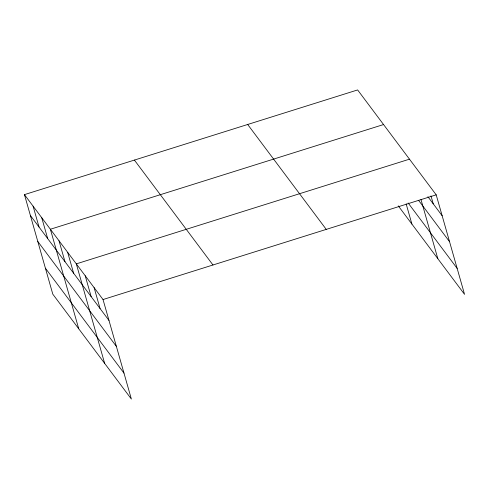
<?xml version="1.0" encoding="UTF-8"?>
<svg xmlns="http://www.w3.org/2000/svg" width="489" height="489" viewBox="0 0 489 489"><rect width="100%" height="100%" fill="white"/><g stroke="black" fill="none" stroke-linecap="round" stroke-linejoin="round"><path stroke-width="0.73" d="M24.45 194.628L103.026 299.537L131.376 399.067L52.8 294.158L24.45 194.628L357.624 89.933L436.2 194.842L464.55 294.372L398.26 205.863M383.553 124.548L50.379 229.249L78.729 328.779M409.482 159.169L76.308 263.871L104.658 363.4M103.026 299.537L436.2 194.842M427.899 196.706L442.148 215.728M418.731 200.545L449.544 241.682M408.15 202.99L457.16 268.418M247.678 124.481L326.249 229.39M134.396 160.08L212.972 264.989M30.404 215.521L108.974 320.429M37.794 241.474L116.364 346.383M45.41 268.21L123.98 373.119M430.986 195.918L433.242 203.84M420.98 199.524L437.832 258.699M406.157 203.895L411.903 224.078M94.12 287.648L100.068 308.541M85.214 275.759L91.162 296.652M67.665 252.33L73.619 273.223M59.022 240.79L64.976 261.682M41.736 217.709L47.69 238.601M33.093 206.169L39.047 227.061"/></g></svg>
